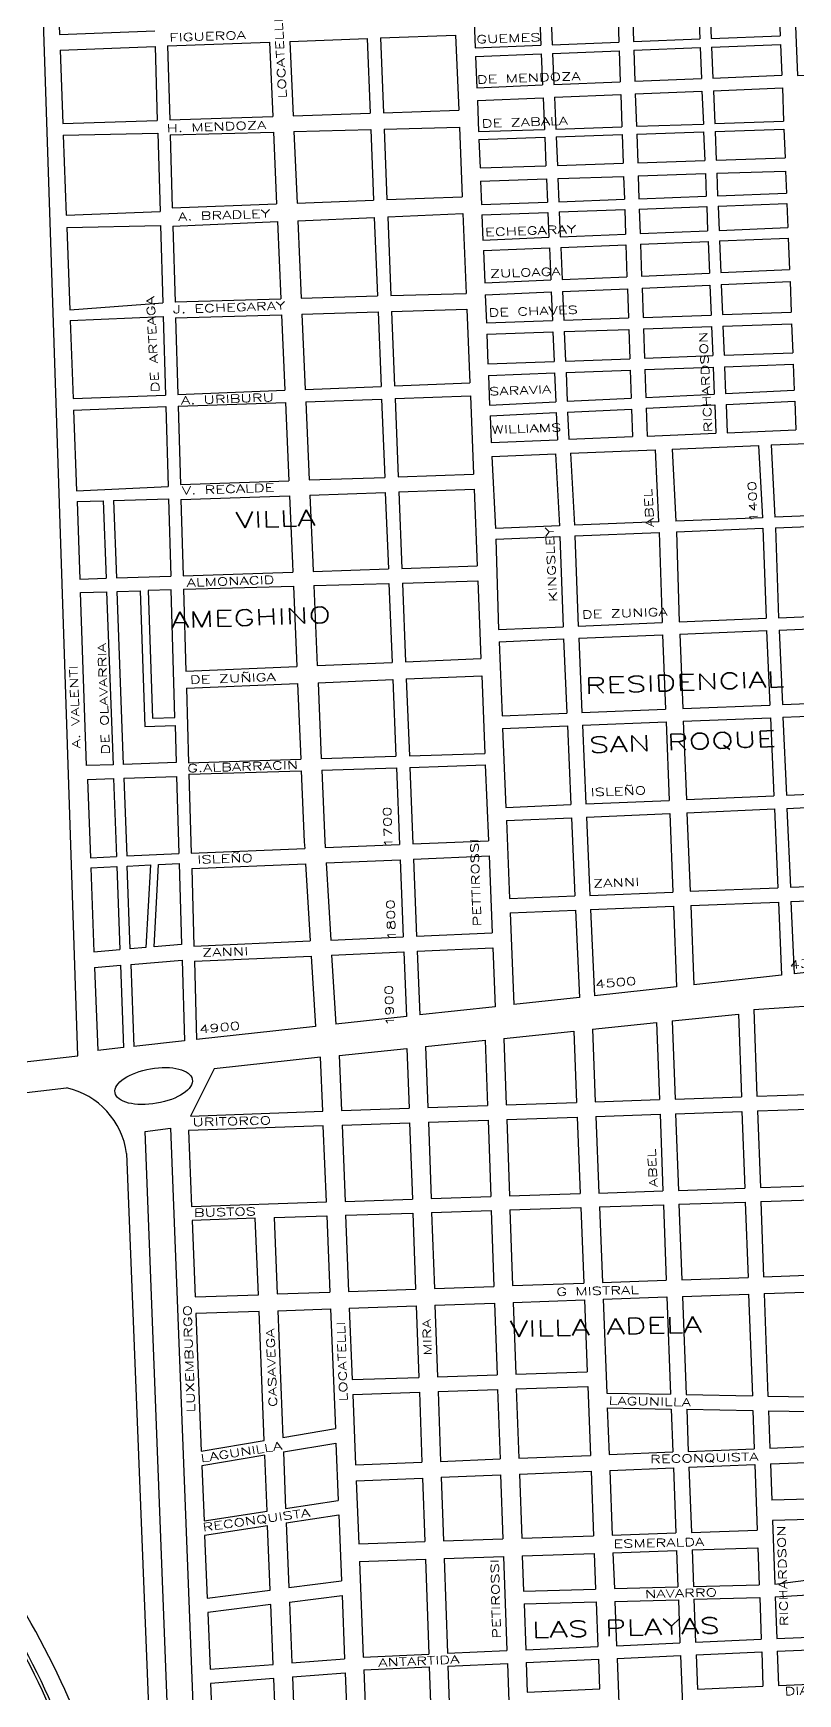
# Model space of a CAD drawing. Header units: millimetres. Extents: x 4374322 to 4409026, y 6503580 to 6534206.
# Drawn here: x 4380827 to 4381783, y 6521586 to 6523662 of the extents above; entities that cross this region are included whole.
import ezdxf

# ---------------------------------------------------------------- set-up
doc = ezdxf.new("R2010")
doc.units = ezdxf.units.MM
for name, color, linetype in [('LINEA CALLE', 252, 'Continuous'), ('NOMBRE BARRIO', 8, 'Continuous'), ('NOMBRE CALLE', 252, 'Continuous')]:
    doc.layers.add(name, color=color, linetype=linetype)
doc.styles.add('ROMANS', font='romans')
doc.styles.add('S1', font='ROMANS')

msp = doc.modelspace()

# ---------------------------------------------------------------- linework, layer by layer
at = {"layer": 'LINEA CALLE', "transparency": 33554687}
for p, q in [((4380855.5, 6523762.8), (4380859.4, 6523659.9)), ((4381778.9, 6523700.9), (4381782.5, 6523608.8)), ((4381377.7, 6523687.1), (4381379.4, 6523643.3)), ((4381459.6, 6523689.6), (4381461.4, 6523646.5)), ((4381474, 6523690), (4381475.8, 6523647.1)), ((4381557.6, 6523692.5), (4381559.1, 6523650.4)), ((4381575.9, 6523693.1), (4381577.4, 6523651.1)), ((4381658.7, 6523695.6), (4381660.4, 6523654.4)), ((4381673, 6523696), (4381674.6, 6523655)), ((4381759.3, 6523698.6), (4381760.9, 6523658.4)), ((4380859.4, 6523659.9), (4380978.5, 6523664.4)), ((4381260.9, 6523655.6), (4381354.9, 6523659.1)), ((4381354.9, 6523659.1), (4381358.7, 6523565.4)), ((4380860.1, 6523640.5), (4380979.1, 6523645)), ((4380860.1, 6523640.5), (4380863.6, 6523548.5)), ((4380979.1, 6523645), (4380981.8, 6523552.5)), ((4380994.5, 6523645.6), (4381122.1, 6523650.4)), ((4380994.5, 6523645.6), (4380997.3, 6523553.1)), ((4381122.1, 6523650.4), (4381126.2, 6523557.5)), ((4381147.6, 6523651.3), (4381244.1, 6523654.9)), ((4381147.6, 6523651.3), (4381151.8, 6523558.3)), ((4381244.1, 6523654.9), (4381247.8, 6523561.6)), ((4381260.9, 6523655.6), (4381264.6, 6523562.2)), ((4381379.4, 6523643.3), (4381461.4, 6523646.5)), ((4381475.8, 6523647.1), (4381559.1, 6523650.4)), ((4381476.2, 6523636.3), (4381559.4, 6523639.6)), ((4381559.4, 6523639.6), (4381560.8, 6523600.7)), ((4381577.4, 6523651.1), (4381660.4, 6523654.4)), ((4381577.7, 6523640.3), (4381660.8, 6523643.6)), ((4381577.7, 6523640.3), (4381579.1, 6523601.5)), ((4381660.8, 6523643.6), (4381662.4, 6523604.9)), ((4381674.6, 6523655), (4381760.9, 6523658.4)), ((4381675.1, 6523644.2), (4381761.3, 6523647.6)), ((4381675.1, 6523644.2), (4381676.6, 6523605.5)), ((4381761.3, 6523647.6), (4381762.9, 6523609)), ((4381379.9, 6523632.5), (4381461.9, 6523635.7)), ((4381379.9, 6523632.5), (4381381.4, 6523593.4)), ((4381461.9, 6523635.7), (4381463.5, 6523596.8)), ((4381476.2, 6523636.3), (4381477.8, 6523597.3)), ((4381477.8, 6523597.3), (4381560.8, 6523600.7)), ((4381579.1, 6523601.5), (4381662.4, 6523604.9)), ((4381676.6, 6523605.5), (4381762.9, 6523609)), ((4381782.5, 6523608.8), (4381866.3, 6523612.3)), ((4381381.4, 6523593.4), (4381463.5, 6523596.8)), ((4381382.1, 6523577.6), (4381464.2, 6523580.9)), ((4381382.1, 6523577.6), (4381383.6, 6523538.5)), ((4381464.2, 6523580.9), (4381465.9, 6523541.3)), ((4381478.5, 6523581.5), (4381561.3, 6523584.9)), ((4381478.5, 6523581.5), (4381480.2, 6523541.7)), ((4381561.3, 6523584.9), (4381562.7, 6523544.6)), ((4381579.6, 6523585.7), (4381663, 6523589.1)), ((4381579.6, 6523585.7), (4381581, 6523545.2)), ((4381663, 6523589.1), (4381664.7, 6523548)), ((4381677.3, 6523589.7), (4381763.5, 6523593.2)), ((4381677.3, 6523589.7), (4381678.9, 6523548.5)), ((4381763.5, 6523593.2), (4381765.1, 6523551.5)), ((4380997.3, 6523553.1), (4381126.2, 6523557.5)), ((4381151.8, 6523558.3), (4381247.8, 6523561.6)), ((4381264.6, 6523562.2), (4381358.7, 6523565.4)), ((4380863.6, 6523548.5), (4380981.8, 6523552.5)), ((4380864.1, 6523534.3), (4380982.3, 6523536.7)), ((4380982.3, 6523536.7), (4380985.2, 6523438.5)), ((4380997.8, 6523534.4), (4381127, 6523537.9)), ((4381127, 6523537.9), (4381131, 6523448.2)), ((4381152.6, 6523538.5), (4381248.7, 6523541.1)), ((4381152.6, 6523538.5), (4381156.6, 6523449.2)), ((4381248.7, 6523541.1), (4381252.2, 6523452.8)), ((4381265.5, 6523541.5), (4381359.6, 6523544.1)), ((4381265.5, 6523541.5), (4381269, 6523453.5)), ((4381359.6, 6523544.1), (4381363.1, 6523457)), ((4381383.6, 6523538.5), (4381465.9, 6523541.3)), ((4381480.2, 6523541.7), (4381562.7, 6523544.6)), ((4381480.6, 6523532.1), (4381563.1, 6523534.9)), ((4381563.1, 6523534.9), (4381564.3, 6523499)), ((4381581, 6523545.2), (4381664.7, 6523548)), ((4381581.4, 6523535.5), (4381665.1, 6523538.3)), ((4381581.4, 6523535.5), (4381582.6, 6523499.6)), ((4381665.1, 6523538.3), (4381666.5, 6523502.3)), ((4381678.9, 6523548.5), (4381765.1, 6523551.5)), ((4381679.3, 6523538.8), (4381765.5, 6523541.8)), ((4381679.3, 6523538.8), (4381680.8, 6523502.8)), ((4381765.5, 6523541.8), (4381766.9, 6523505.6)), ((4380864.1, 6523534.3), (4380867.9, 6523433.9)), ((4380997.8, 6523534.4), (4381000.5, 6523443.3)), ((4381384, 6523528.8), (4381466.3, 6523531.6)), ((4381384, 6523528.8), (4381385.5, 6523493.2)), ((4381466.3, 6523531.6), (4381467.8, 6523495.9)), ((4381480.6, 6523532.1), (4381482.1, 6523496.3)), ((4381385.5, 6523493.2), (4381467.8, 6523495.9)), ((4381482.1, 6523496.3), (4381564.3, 6523499)), ((4381582.6, 6523499.6), (4381666.5, 6523502.3)), ((4381680.8, 6523502.8), (4381766.9, 6523505.6)), ((4381386.1, 6523476.8), (4381468.5, 6523479.5)), ((4381386.1, 6523476.8), (4381387.3, 6523447.3)), ((4381468.5, 6523479.5), (4381469.7, 6523450.3)), ((4381482.8, 6523480), (4381564.9, 6523482.6)), ((4381482.8, 6523480), (4381484, 6523450.9)), ((4381564.9, 6523482.6), (4381565.9, 6523453.9)), ((4381583.2, 6523483.2), (4381667.2, 6523486)), ((4381583.2, 6523483.2), (4381584.2, 6523454.6)), ((4381667.2, 6523486), (4381668.3, 6523457.7)), ((4381681.4, 6523486.4), (4381767.6, 6523489.2)), ((4381681.4, 6523486.4), (4381682.6, 6523458.2)), ((4381767.6, 6523489.2), (4381768.7, 6523461.4)), ((4381156.6, 6523449.2), (4381252.2, 6523452.8)), ((4381269, 6523453.5), (4381363.1, 6523457)), ((4381484, 6523450.9), (4381565.9, 6523453.9)), ((4381584.2, 6523454.6), (4381668.3, 6523457.7)), ((4381682.6, 6523458.2), (4381768.7, 6523461.4)), ((4380867.9, 6523433.9), (4380985.2, 6523438.5)), ((4381000.5, 6523443.3), (4381131, 6523448.2)), ((4381157.6, 6523427.1), (4381253.1, 6523431.3)), ((4381253.1, 6523431.3), (4381257.1, 6523333.1)), ((4381269.9, 6523432.1), (4381364, 6523436.2)), ((4381269.9, 6523432.1), (4381273.9, 6523333.6)), ((4381364, 6523436.2), (4381368, 6523336.4)), ((4381387.3, 6523447.3), (4381469.7, 6523450.3)), ((4381387.8, 6523434.5), (4381470.2, 6523437.5)), ((4381387.8, 6523434.5), (4381389.1, 6523403)), ((4381470.2, 6523437.5), (4381471.5, 6523406.4)), ((4381484.5, 6523438.1), (4381566.3, 6523441.1)), ((4381484.5, 6523438.1), (4381485.8, 6523407)), ((4381566.3, 6523441.1), (4381567.4, 6523410.3)), ((4381584.6, 6523441.7), (4381668.9, 6523444.8)), ((4381584.6, 6523441.7), (4381585.7, 6523411.1)), ((4381668.9, 6523444.8), (4381670.1, 6523414.5)), ((4381683.1, 6523445.4), (4381769.2, 6523448.5)), ((4381683.1, 6523445.4), (4381684.3, 6523415.1)), ((4381769.2, 6523448.5), (4381770.4, 6523418.6)), ((4380868.5, 6523418.7), (4380985.7, 6523421.1)), ((4380868.5, 6523418.7), (4380872.4, 6523315.6)), ((4380985.7, 6523421.1), (4380988.5, 6523324.4)), ((4381001.2, 6523420.3), (4381132, 6523426)), ((4381001.2, 6523420.3), (4381004, 6523325.5)), ((4381132, 6523426), (4381136.2, 6523329.5)), ((4381157.6, 6523427.1), (4381161.8, 6523330.3)), ((4381485.8, 6523407), (4381567.4, 6523410.3)), ((4381585.7, 6523411.1), (4381670.1, 6523414.5)), ((4381684.3, 6523415.1), (4381770.4, 6523418.6)), ((4381389.1, 6523403), (4381471.5, 6523406.4)), ((4381389.6, 6523389.8), (4381472.1, 6523393.1)), ((4381389.6, 6523389.8), (4381391.3, 6523349.5)), ((4381472.1, 6523393.1), (4381473.8, 6523353.1)), ((4381486.4, 6523393.7), (4381567.8, 6523397.1)), ((4381486.4, 6523393.7), (4381488.1, 6523353.7)), ((4381567.8, 6523397.1), (4381569.2, 6523357.2)), ((4381586.1, 6523397.8), (4381670.6, 6523401.3)), ((4381586.1, 6523397.8), (4381587.5, 6523358)), ((4381670.6, 6523401.3), (4381672.2, 6523361.7)), ((4381684.9, 6523401.9), (4381770.9, 6523405.4)), ((4381684.9, 6523401.9), (4381686.5, 6523362.3)), ((4381770.9, 6523405.4), (4381772.5, 6523366)), ((4381391.3, 6523349.5), (4381473.8, 6523353.1)), ((4381488.1, 6523353.7), (4381569.2, 6523357.2)), ((4381587.5, 6523358), (4381672.2, 6523361.7)), ((4381686.5, 6523362.3), (4381772.5, 6523366)), ((4381687.1, 6523347.3), (4381773.1, 6523351)), ((4381773.1, 6523351), (4381774.6, 6523312.8)), ((4381004, 6523325.6), (4381136.2, 6523329.5)), ((4381161.8, 6523330.3), (4381257.1, 6523333.1)), ((4381273.9, 6523333.6), (4381368, 6523336.4)), ((4381391.9, 6523334.6), (4381474.4, 6523338.1)), ((4381391.9, 6523334.6), (4381393.3, 6523299.7)), ((4381474.4, 6523338.1), (4381475.9, 6523302.5)), ((4381488.7, 6523338.7), (4381569.7, 6523342.2)), ((4381488.7, 6523338.7), (4381490.2, 6523303)), ((4381569.7, 6523342.2), (4381571, 6523305.8)), ((4381588, 6523343), (4381672.8, 6523346.7)), ((4381588, 6523343), (4381589.3, 6523306.4)), ((4381672.8, 6523346.7), (4381674.3, 6523309.3)), ((4381687.1, 6523347.3), (4381688.6, 6523309.8)), ((4380872.4, 6523315.6), (4380988.5, 6523324.4)), ((4380872.9, 6523302.5), (4380989, 6523307.6)), ((4380989, 6523307.6), (4380991.9, 6523209.3)), ((4381004, 6523325.5), (4381004.6, 6523325.6)), ((4381004.5, 6523305.7), (4381137.1, 6523309.6)), ((4381137.1, 6523309.6), (4381141.3, 6523215.2)), ((4381162.7, 6523310.4), (4381257.9, 6523313.2)), ((4381162.7, 6523310.4), (4381166.9, 6523216.3)), ((4381257.9, 6523313.2), (4381261.6, 6523220)), ((4381274.7, 6523313.7), (4381368.8, 6523316.5)), ((4381274.7, 6523313.7), (4381278.4, 6523220.7)), ((4381368.8, 6523316.5), (4381372.6, 6523224.4)), ((4381589.3, 6523306.4), (4381674.3, 6523309.3)), ((4381688.6, 6523309.8), (4381774.6, 6523312.8)), ((4380872.9, 6523302.5), (4380876.5, 6523204.8)), ((4381004.5, 6523305.7), (4381007.3, 6523209.9)), ((4381393.3, 6523299.7), (4381475.9, 6523302.5)), ((4381393.8, 6523285.4), (4381476.5, 6523288.2)), ((4381476.5, 6523288.2), (4381478, 6523251.3)), ((4381490.2, 6523303), (4381571, 6523305.8)), ((4381490.8, 6523288.7), (4381571.5, 6523291.4)), ((4381490.8, 6523288.7), (4381492.4, 6523251.8)), ((4381571.5, 6523291.4), (4381572.7, 6523254.7)), ((4381589.8, 6523292.1), (4381674.9, 6523295)), ((4381589.8, 6523292.1), (4381591, 6523255.4)), ((4381674.9, 6523295), (4381676.4, 6523258.5)), ((4381689.2, 6523295.5), (4381775.1, 6523298.4)), ((4381689.2, 6523295.5), (4381690.6, 6523259)), ((4381775.1, 6523298.4), (4381776.6, 6523262.2)), ((4381393.8, 6523285.4), (4381395.3, 6523248.3)), ((4381395.3, 6523248.3), (4381478, 6523251.3)), ((4381492.4, 6523251.8), (4381572.7, 6523254.7)), ((4381591, 6523255.4), (4381676.4, 6523258.5)), ((4381591.5, 6523241), (4381677, 6523244.1)), ((4381677, 6523244.1), (4381678.3, 6523210.3)), ((4381690.6, 6523259), (4381776.6, 6523262.2)), ((4381691.2, 6523244.6), (4381777.1, 6523247.8)), ((4381691.2, 6523244.6), (4381692.6, 6523211)), ((4381777.1, 6523247.8), (4381778.4, 6523215.2)), ((4381278.4, 6523220.7), (4381372.6, 6523224.4)), ((4381395.9, 6523233.9), (4381478.7, 6523236.9)), ((4381395.9, 6523233.9), (4381397.4, 6523196.8)), ((4381478.7, 6523236.9), (4381480.2, 6523200.8)), ((4381493, 6523237.4), (4381573.2, 6523240.3)), ((4381493, 6523237.4), (4381494.5, 6523201.5)), ((4381573.2, 6523240.3), (4381574.4, 6523205.3)), ((4381591.5, 6523241), (4381592.7, 6523206.2)), ((4380876.5, 6523204.8), (4380991.9, 6523209.3)), ((4381007.3, 6523209.9), (4381141.3, 6523215.2)), ((4381166.9, 6523216.3), (4381261.6, 6523220)), ((4381167.6, 6523200.8), (4381262.3, 6523204.2)), ((4381262.3, 6523204.2), (4381266.2, 6523106.4)), ((4381279.1, 6523204.8), (4381373.3, 6523208.1)), ((4381279.1, 6523204.8), (4381283, 6523107)), ((4381373.3, 6523208.1), (4381377.2, 6523110.4)), ((4381494.5, 6523201.5), (4381574.4, 6523205.3)), ((4381592.7, 6523206.2), (4381678.3, 6523210.3)), ((4381692.6, 6523211), (4381778.4, 6523215.2)), ((4380877.1, 6523190.5), (4380992.3, 6523195)), ((4380877.1, 6523190.5), (4380880.9, 6523089.7)), ((4380992.3, 6523195), (4380995.3, 6523094.8)), ((4381007.8, 6523195.2), (4381142, 6523199.9)), ((4381007.8, 6523195.2), (4381010.7, 6523097.4)), ((4381142, 6523199.9), (4381146.3, 6523102.2)), ((4381167.6, 6523200.8), (4381171.9, 6523103.1)), ((4381397.4, 6523196.8), (4381480.2, 6523200.8)), ((4381398, 6523183.3), (4381480.7, 6523187.3)), ((4381398, 6523183.3), (4381399.3, 6523150)), ((4381480.7, 6523187.3), (4381482.2, 6523153.4)), ((4381495, 6523188), (4381574.9, 6523191.8)), ((4381495, 6523188), (4381496.5, 6523154)), ((4381574.9, 6523191.8), (4381576.1, 6523157.3)), ((4381593.2, 6523192.7), (4381678.9, 6523196.9)), ((4381593.2, 6523192.7), (4381594.4, 6523158)), ((4381678.9, 6523196.9), (4381680.3, 6523161.6)), ((4381693.1, 6523197.5), (4381779, 6523201.7)), ((4381693.1, 6523197.5), (4381694.5, 6523162.2)), ((4381779, 6523201.7), (4381780.4, 6523165.7)), ((4381594.4, 6523158), (4381680.3, 6523161.6)), ((4381694.5, 6523162.2), (4381780.4, 6523165.7)), ((4381399.3, 6523150), (4381482.2, 6523153.4)), ((4381496.5, 6523154), (4381576.1, 6523157.3)), ((4381498.6, 6523136.6), (4381604.3, 6523140.9)), ((4381604.3, 6523140.9), (4381608.8, 6523050.8)), ((4381625.9, 6523141.8), (4381733.8, 6523146.2)), ((4381625.9, 6523141.8), (4381630.4, 6523051.6)), ((4381733.8, 6523146.2), (4381738.5, 6523055.9)), ((4381749.5, 6523146.9), (4381841.5, 6523150.7)), ((4381749.5, 6523146.9), (4381754.2, 6523056.5)), ((4381400, 6523132.5), (4381479.8, 6523135.8)), ((4381400, 6523132.5), (4381404.6, 6523042.6)), ((4381479.8, 6523135.8), (4381484.6, 6523045.8)), ((4381498.6, 6523136.6), (4381503.4, 6523046.6)), ((4381010.7, 6523097.4), (4381146.3, 6523102.2)), ((4381171.9, 6523103.1), (4381266.2, 6523106.4)), ((4381283, 6523107), (4381377.2, 6523110.4)), ((4380880.9, 6523089.7), (4380995.3, 6523094.8)), ((4380927.1, 6523077.4), (4380995.7, 6523079.4)), ((4380995.7, 6523079.4), (4380998.6, 6522982.9)), ((4381011.2, 6523078.6), (4381147.1, 6523083.4)), ((4381011.2, 6523078.6), (4381014, 6522983.4)), ((4381147.1, 6523083.4), (4381150.9, 6522998.9)), ((4381172.7, 6523084.3), (4381266.9, 6523087.6)), ((4381172.7, 6523084.3), (4381176.4, 6523000.1)), ((4381266.9, 6523087.6), (4381270.8, 6522992.1)), ((4381283.7, 6523088.2), (4381378, 6523091.5)), ((4381283.7, 6523088.2), (4381287.6, 6522992.6)), ((4381378, 6523091.5), (4381381.9, 6522995.8)), ((4380881.4, 6523076.1), (4380914.2, 6523077)), ((4380881.4, 6523076.1), (4380885, 6522979.2)), ((4380914.2, 6523077), (4380917.8, 6522980.3)), ((4380927.1, 6523077.4), (4380930.7, 6522980.7)), ((4381845.7, 6523060.2), (4381754.2, 6523056.5)), ((4381484.6, 6523045.8), (4381404.6, 6523042.6)), ((4381608.8, 6523050.8), (4381503.4, 6523046.6)), ((4381504, 6523033.3), (4381609.5, 6523037.5)), ((4381609.5, 6523037.5), (4381613, 6522924.8)), ((4381738.5, 6523055.9), (4381630.4, 6523051.6)), ((4381631.1, 6523038.4), (4381739.3, 6523042.7)), ((4381631.1, 6523038.4), (4381634.6, 6522925.7)), ((4381739.3, 6523042.7), (4381743.2, 6522930.2)), ((4381755, 6523043.3), (4381846.6, 6523047)), ((4381755, 6523043.3), (4381758.8, 6522930.8)), ((4381405.1, 6523029.3), (4381485.2, 6523032.5)), ((4381405.1, 6523029.3), (4381408.7, 6522916.3)), ((4381485.2, 6523032.5), (4381489.3, 6522919.7)), ((4381504, 6523033.3), (4381508.1, 6522920.4)), ((4381150.9, 6522998.9), (4381151.3, 6522988)), ((4381176.4, 6523000), (4381176.9, 6522988.9)), ((4381287.6, 6522992.6), (4381381.9, 6522995.8)), ((4380885, 6522979.2), (4380917.8, 6522980.3)), ((4380930.7, 6522980.7), (4380998.6, 6522982.9)), ((4381014, 6522983.4), (4381151.3, 6522988)), ((4381176.9, 6522988.9), (4381270.8, 6522992.1)), ((4381288.3, 6522974.3), (4381382.7, 6522977)), ((4381288.3, 6522974.3), (4381292.3, 6522875.8)), ((4381382.7, 6522977), (4381386.6, 6522879.8)), ((4381014.5, 6522966.6), (4381152.1, 6522970.5)), ((4381014.5, 6522966.6), (4381017.5, 6522864.1)), ((4381152.1, 6522970.5), (4381156.3, 6522870)), ((4381177.7, 6522971.2), (4381271.5, 6522973.8)), ((4381177.7, 6522971.2), (4381181.9, 6522871.1)), ((4381271.5, 6522973.8), (4381275.5, 6522875.1)), ((4381758.8, 6522930.8), (4381849.4, 6522934.6)), ((4381408.7, 6522916.3), (4381489.3, 6522919.7)), ((4381508.1, 6522920.4), (4381613, 6522924.8)), ((4381634.6, 6522925.7), (4381743.2, 6522930.2)), ((4381635.2, 6522910.4), (4381743.8, 6522914.9)), ((4381743.8, 6522914.9), (4381747.9, 6522821.7)), ((4381759.5, 6522915.6), (4381850, 6522919.3)), ((4381759.5, 6522915.6), (4381763.6, 6522822.3)), ((4381409.3, 6522901), (4381490, 6522904.4)), ((4381409.3, 6522901), (4381413.1, 6522808.4)), ((4381490, 6522904.4), (4381494.1, 6522811.6)), ((4381508.8, 6522905.2), (4381613.6, 6522909.5)), ((4381508.8, 6522905.2), (4381512.9, 6522812.4)), ((4381613.6, 6522909.5), (4381617.3, 6522816.5)), ((4381635.2, 6522910.4), (4381639, 6522817.4)), ((4381181.9, 6522871.1), (4381275.5, 6522875.1)), ((4381292.3, 6522875.8), (4381386.6, 6522879.8)), ((4381017.5, 6522864.1), (4381156.3, 6522870)), ((4381182.8, 6522849.7), (4381276.4, 6522853.7)), ((4381182.8, 6522849.7), (4381186.9, 6522754.8)), ((4381276.4, 6522853.7), (4381280.2, 6522757.7)), ((4381293.2, 6522854.4), (4381387.5, 6522858.4)), ((4381293.2, 6522854.4), (4381297, 6522758.2)), ((4381387.5, 6522858.4), (4381391.4, 6522761.1)), ((4381018.1, 6522842.7), (4381157.2, 6522848.6)), ((4381018.1, 6522842.7), (4381020.9, 6522749.7)), ((4381157.2, 6522848.6), (4381161.3, 6522754)), ((4381413.1, 6522808.4), (4381494.1, 6522811.6)), ((4381512.9, 6522812.4), (4381617.3, 6522816.5)), ((4381639, 6522817.4), (4381747.9, 6522821.7)), ((4381763.6, 6522822.3), (4381853.4, 6522825.9)), ((4381764.2, 6522806.5), (4381853.9, 6522810.1)), ((4381413.7, 6522792.6), (4381494.8, 6522795.8)), ((4381413.7, 6522792.6), (4381417.7, 6522693.8)), ((4381494.8, 6522795.8), (4381499.1, 6522697.4)), ((4381513.6, 6522796.6), (4381618, 6522800.7)), ((4381513.6, 6522796.6), (4381517.9, 6522698.2)), ((4381618, 6522800.7), (4381621.9, 6522702.7)), ((4381639.6, 6522801.6), (4381748.6, 6522805.9)), ((4381639.6, 6522801.6), (4381643.6, 6522703.7)), ((4381748.6, 6522805.9), (4381752.8, 6522708.4)), ((4381764.2, 6522806.5), (4381768.5, 6522709.1)), ((4381020.9, 6522749.7), (4381161.3, 6522754)), ((4381186.9, 6522754.8), (4381280.2, 6522757.7)), ((4381297, 6522758.2), (4381391.4, 6522761.1)), ((4381297.6, 6522743.9), (4381392, 6522746.9)), ((4381392, 6522746.9), (4381395.9, 6522652.2)), ((4380894.5, 6522728.8), (4380927.1, 6522729.9)), ((4380894.5, 6522728.8), (4380898.2, 6522631)), ((4380927.1, 6522729.9), (4380930.8, 6522632.6)), ((4380940.1, 6522730.3), (4381005.9, 6522732.6)), ((4380940.1, 6522730.3), (4380943.7, 6522633.2)), ((4381005.9, 6522732.6), (4381008.7, 6522636.4)), ((4381021.3, 6522735.4), (4381161.9, 6522739.7)), ((4381021.3, 6522735.4), (4381024.2, 6522636.5)), ((4381161.9, 6522739.7), (4381165.6, 6522650.8)), ((4381187.5, 6522740.5), (4381280.8, 6522743.4)), ((4381187.5, 6522740.5), (4381191.2, 6522651.8)), ((4381280.8, 6522743.4), (4381284.7, 6522647.5)), ((4381297.6, 6522743.9), (4381301.5, 6522648.2)), ((4381643.6, 6522703.7), (4381752.8, 6522708.4)), ((4381768.5, 6522709.1), (4381857.5, 6522713)), ((4381417.7, 6522693.8), (4381499.1, 6522697.4)), ((4381517.9, 6522698.2), (4381621.9, 6522702.7)), ((4381518.6, 6522681.8), (4381622.6, 6522686.3)), ((4381622.6, 6522686.3), (4381626.5, 6522588.1)), ((4381644.2, 6522687.2), (4381753.5, 6522692)), ((4381644.2, 6522687.2), (4381648.2, 6522589)), ((4381753.5, 6522692), (4381757.8, 6522593.5)), ((4381769.2, 6522692.7), (4381858.1, 6522696.6)), ((4381769.2, 6522692.7), (4381773.5, 6522594.1)), ((4381418.4, 6522677.4), (4381499.8, 6522681)), ((4381418.4, 6522677.4), (4381422.3, 6522579.8)), ((4381499.8, 6522681), (4381504.1, 6522583.2)), ((4381518.6, 6522681.8), (4381522.9, 6522583.9)), ((4381024.2, 6522636.5), (4381166.1, 6522642.5)), ((4381165.6, 6522650.8), (4381166.1, 6522642.5)), ((4381191.2, 6522652.3), (4381191.7, 6522643.6)), ((4381191.7, 6522643.6), (4381284.7, 6522647.5)), ((4381301.5, 6522648.2), (4381395.9, 6522652.2)), ((4380898.2, 6522631), (4380930.8, 6522632.6)), ((4380943.7, 6522633.2), (4381008.7, 6522636.4)), ((4381024.8, 6522617.4), (4381167.3, 6522623.4)), ((4381167.3, 6522623.4), (4381173.1, 6522526.9)), ((4381192.9, 6522624.5), (4381285.5, 6522628.4)), ((4381192.9, 6522624.5), (4381198.7, 6522528.1)), ((4381285.5, 6522628.4), (4381289.3, 6522532.2)), ((4381302.3, 6522629.1), (4381396.7, 6522633.2)), ((4381302.3, 6522629.1), (4381306.1, 6522532.9)), ((4381396.7, 6522633.2), (4381400.6, 6522537.2)), ((4380898.6, 6522618.2), (4380931.2, 6522619.8)), ((4380898.6, 6522618.2), (4380902.6, 6522513.5)), ((4380931.2, 6522619.8), (4380935.1, 6522516.2)), ((4381024.8, 6522617.4), (4381027.6, 6522520.3)), ((4381422.3, 6522579.8), (4381504.1, 6522583.2)), ((4381522.9, 6522583.9), (4381626.5, 6522588.1)), ((4381648.2, 6522589), (4381757.8, 6522593.5)), ((4381773.5, 6522594.1), (4381861.7, 6522597.7)), ((4381774.2, 6522576.3), (4381862.3, 6522579.8)), ((4381423, 6522562), (4381504.9, 6522565.3)), ((4381423, 6522562), (4381427.6, 6522447.4)), ((4381504.9, 6522565.3), (4381509.7, 6522456.4)), ((4381523.7, 6522566.1), (4381627.3, 6522570.3)), ((4381523.7, 6522566.1), (4381528.5, 6522458.4)), ((4381627.3, 6522570.3), (4381631.3, 6522469.7)), ((4381648.9, 6522571.2), (4381758.6, 6522575.6)), ((4381648.9, 6522571.2), (4381652.9, 6522472.1)), ((4381758.6, 6522575.6), (4381762.5, 6522484.2)), ((4381774.2, 6522576.3), (4381778.2, 6522485.9)), ((4381027.6, 6522520.3), (4381173.1, 6522526.9)), ((4381198.7, 6522528.1), (4381289.3, 6522532.2)), ((4381306.1, 6522532.9), (4381400.6, 6522537.2)), ((4381306.9, 6522514.1), (4381401.3, 6522518.4)), ((4381401.3, 6522518.4), (4381404.3, 6522444.8)), ((4380902.6, 6522513.5), (4380935.1, 6522516.2)), ((4380948.8, 6522497.7), (4381012.7, 6522503)), ((4380948.8, 6522497.7), (4380952.6, 6522395.2)), ((4381012.7, 6522503), (4381015.6, 6522402.1)), ((4381028.2, 6522501.5), (4381174.3, 6522508.1)), ((4381028.2, 6522501.5), (4381031, 6522403.8)), ((4381174.3, 6522508.1), (4381179.6, 6522420.1)), ((4381199.8, 6522509.3), (4381290.1, 6522513.3)), ((4381199.8, 6522509.3), (4381205.1, 6522422.9)), ((4381290.1, 6522513.3), (4381293.3, 6522432.6)), ((4381306.9, 6522514.1), (4381310.1, 6522434.4)), ((4380903.3, 6522493.9), (4380935.8, 6522496.6)), ((4380903.3, 6522493.9), (4380907.2, 6522390.2)), ((4380935.8, 6522496.6), (4380939.7, 6522393.7)), ((4381762.5, 6522484.2), (4381652.9, 6522472.1)), ((4381865.4, 6522495.4), (4381778.2, 6522485.9)), ((4381509.7, 6522456.4), (4381427.6, 6522447.4)), ((4381631.3, 6522469.7), (4381528.5, 6522458.4)), ((4381404.3, 6522444.8), (4381310.1, 6522434.4)), ((4381625.6, 6522427), (4381708.5, 6522435.6)), ((4381708.5, 6522435.6), (4381712.3, 6522332.3)), ((4381727.8, 6522441.4), (4381803.8, 6522446.1)), ((4381727.8, 6522441.4), (4381731.8, 6522332.9)), ((4381179.6, 6522420.1), (4381031, 6522403.8)), ((4381293.3, 6522432.6), (4381205.1, 6522422.9)), ((4381415.2, 6522405.2), (4381502.7, 6522414.3)), ((4381502.7, 6522414.3), (4381506.2, 6522325.2)), ((4381526.1, 6522416.7), (4381606.2, 6522425)), ((4381526.1, 6522416.7), (4381529.6, 6522326)), ((4381606.2, 6522425), (4381609.8, 6522328.8)), ((4381625.6, 6522427), (4381629.3, 6522329.4)), ((4380939.7, 6522393.7), (4380907.2, 6522390.2)), ((4381015.6, 6522402.1), (4380952.6, 6522395.2)), ((4381317.4, 6522395.1), (4381391.8, 6522402.8)), ((4381317.4, 6522395.1), (4381320.1, 6522318.9)), ((4381391.8, 6522402.8), (4381394.7, 6522321.4)), ((4381415.2, 6522405.2), (4381418.2, 6522322.2)), ((4381209.3, 6522383.9), (4381294, 6522392.7)), ((4381209.3, 6522383.9), (4381212.1, 6522315.2)), ((4381294, 6522392.7), (4381296.7, 6522318.1)), ((4381629.3, 6522329.4), (4381712.3, 6522332.3)), ((4381731.8, 6522332.9), (4381808, 6522335.6)), ((4381212.1, 6522315.2), (4381296.7, 6522318.1)), ((4381320.1, 6522318.9), (4381394.7, 6522321.4)), ((4381418.2, 6522322.2), (4381506.2, 6522325.2)), ((4381529.6, 6522326), (4381609.8, 6522328.8)), ((4381530.4, 6522307.6), (4381610.5, 6522310.3)), ((4381610.5, 6522310.3), (4381614.1, 6522214.5)), ((4381630, 6522311), (4381713, 6522313.8)), ((4381630, 6522311), (4381633.6, 6522215.2)), ((4381713, 6522313.8), (4381716.5, 6522217.9)), ((4381732.5, 6522314.5), (4381808.7, 6522317.1)), ((4381732.5, 6522314.5), (4381736, 6522218.6)), ((4381212.8, 6522296.7), (4381297.4, 6522299.6)), ((4381212.8, 6522296.7), (4381216.6, 6522201.4)), ((4381297.4, 6522299.6), (4381300.8, 6522204.2)), ((4381320.8, 6522300.4), (4381395.4, 6522303)), ((4381320.8, 6522300.4), (4381324.2, 6522205)), ((4381395.4, 6522303), (4381398.8, 6522207.4)), ((4381418.8, 6522303.8), (4381506.9, 6522306.8)), ((4381418.8, 6522303.8), (4381422.2, 6522208.2)), ((4381506.9, 6522306.8), (4381510.7, 6522211.1)), ((4381530.4, 6522307.6), (4381534.1, 6522211.9)), ((4381324.2, 6522205), (4381398.8, 6522207.4)), ((4381422.2, 6522208.2), (4381510.7, 6522211.1)), ((4381534.1, 6522211.9), (4381614.1, 6522214.5)), ((4381633.6, 6522215.2), (4381716.5, 6522217.9)), ((4381736, 6522218.6), (4381812.4, 6522221.1)), ((4381216.6, 6522201.4), (4381300.8, 6522204.2)), ((4381217.3, 6522184.1), (4381301.4, 6522186.8)), ((4381301.4, 6522186.8), (4381304.9, 6522091.8)), ((4381324.8, 6522187.6), (4381399.4, 6522190.1)), ((4381324.8, 6522187.6), (4381328.3, 6522092.6)), ((4381399.4, 6522190.1), (4381402.8, 6522095.2)), ((4381422.8, 6522190.8), (4381511.4, 6522193.8)), ((4381422.8, 6522190.8), (4381426.2, 6522096.1)), ((4381511.4, 6522193.8), (4381515.1, 6522099.2)), ((4381534.8, 6522194.5), (4381614.8, 6522197.2)), ((4381534.8, 6522194.5), (4381538.5, 6522100)), ((4381614.8, 6522197.2), (4381618.4, 6522102.9)), ((4381634.2, 6522197.8), (4381717.1, 6522200.5)), ((4381634.2, 6522197.8), (4381637.8, 6522103.5)), ((4381717.1, 6522200.5), (4381720.6, 6522106.5)), ((4381736.6, 6522201.2), (4381813.1, 6522203.7)), ((4381736.6, 6522201.2), (4381740, 6522107.2)), ((4381127.8, 6522181.1), (4381193.9, 6522183.3)), ((4381127.8, 6522181.1), (4381131.6, 6522085.7)), ((4381193.9, 6522183.3), (4381197.7, 6522088)), ((4381217.3, 6522184.1), (4381221.1, 6522088.8)), ((4381538.5, 6522100), (4381618.4, 6522102.9)), ((4381637.8, 6522103.5), (4381720.6, 6522106.5)), ((4381740, 6522107.2), (4381816.7, 6522109.9)), ((4381131.6, 6522085.7), (4381197.7, 6522088)), ((4381221.1, 6522088.8), (4381304.9, 6522091.8)), ((4381328.3, 6522092.6), (4381402.8, 6522095.2)), ((4381426.2, 6522096.1), (4381515.1, 6522099.2)), ((4381539.3, 6522079.1), (4381619.2, 6522082)), ((4381619.2, 6522082), (4381623.8, 6521960.3)), ((4381638.6, 6522082.6), (4381721.3, 6522085.6)), ((4381638.6, 6522082.6), (4381643.3, 6521960)), ((4381721.3, 6522085.6), (4381726, 6521958.5)), ((4381740.8, 6522086.3), (4381817.5, 6522089)), ((4381740.8, 6522086.3), (4381745.5, 6521958.1)), ((4381132.4, 6522064.8), (4381198.5, 6522067.1)), ((4381132.4, 6522064.8), (4381138.8, 6521906.4)), ((4381198.5, 6522067.1), (4381204.5, 6521917.4)), ((4381221.9, 6522067.9), (4381305.6, 6522070.9)), ((4381221.9, 6522067.9), (4381225.5, 6521978.6)), ((4381305.6, 6522070.9), (4381308.8, 6521981.4)), ((4381329, 6522071.7), (4381403.5, 6522074.3)), ((4381329, 6522071.7), (4381332.3, 6521982.2)), ((4381403.5, 6522074.3), (4381406.7, 6521984.7)), ((4381427, 6522075.2), (4381515.9, 6522078.3)), ((4381427, 6522075.2), (4381430.2, 6521985.5)), ((4381515.9, 6522078.3), (4381519.4, 6521988.5)), ((4381539.3, 6522079.1), (4381543.9, 6521961.7)), ((4381225.5, 6521978.6), (4381308.8, 6521981.4)), ((4381332.3, 6521982.2), (4381406.7, 6521984.7)), ((4381430.2, 6521985.5), (4381519.4, 6521988.5)), ((4381226.2, 6521960.2), (4381309.5, 6521963)), ((4381226.2, 6521960.2), (4381229.8, 6521872.2)), ((4381309.5, 6521963), (4381312.7, 6521875.5)), ((4381332.9, 6521963.8), (4381407.4, 6521966.3)), ((4381332.9, 6521963.8), (4381336.1, 6521876.4)), ((4381407.4, 6521966.3), (4381410.5, 6521879.5)), ((4381430.8, 6521967.1), (4381520.1, 6521970.1)), ((4381430.8, 6521967.1), (4381433.9, 6521880.4)), ((4381520.1, 6521970.1), (4381523.5, 6521884)), ((4381543.9, 6521961.7), (4381623.8, 6521960.3)), ((4381643.3, 6521960), (4381726, 6521958.5)), ((4381745.5, 6521958.1), (4381822.6, 6521956.8)), ((4381544.6, 6521943.3), (4381546.9, 6521885)), ((4381544.6, 6521943.3), (4381624.5, 6521941.9)), ((4381624.5, 6521941.9), (4381626.5, 6521888.2)), ((4381644, 6521941.6), (4381726.7, 6521940.1)), ((4381644, 6521941.6), (4381645.9, 6521889)), ((4381726.7, 6521940.1), (4381728.4, 6521892.3)), ((4381746.2, 6521939.8), (4381823.3, 6521938.4)), ((4381746.2, 6521939.8), (4381747.9, 6521893.1)), ((4381138.8, 6521906.4), (4381204.5, 6521917.4)), ((4381139.5, 6521888.2), (4381205.2, 6521899.2)), ((4381205.2, 6521899.2), (4381208.1, 6521827.7)), ((4381747.9, 6521893.1), (4381825, 6521896.2)), ((4381139.5, 6521888.2), (4381142.3, 6521817.7)), ((4381229.8, 6521872.2), (4381312.7, 6521875.5)), ((4381336.1, 6521876.4), (4381410.5, 6521879.5)), ((4381433.9, 6521880.4), (4381523.5, 6521884)), ((4381546.9, 6521885), (4381626.5, 6521888.2)), ((4381645.9, 6521889), (4381728.4, 6521892.3)), ((4381748.6, 6521873.2), (4381929.7, 6521880.5)), ((4381230.6, 6521852.3), (4381313.4, 6521855.6)), ((4381313.4, 6521855.6), (4381316.2, 6521776.2)), ((4381336.8, 6521856.6), (4381411.2, 6521859.6)), ((4381336.8, 6521856.6), (4381339.7, 6521777)), ((4381411.2, 6521859.6), (4381414.1, 6521779.6)), ((4381434.6, 6521860.5), (4381524.3, 6521864.1)), ((4381434.6, 6521860.5), (4381437.5, 6521780.4)), ((4381524.3, 6521864.1), (4381527.4, 6521783.5)), ((4381547.7, 6521865.1), (4381627.2, 6521868.3)), ((4381547.7, 6521865.1), (4381550.8, 6521784.3)), ((4381627.2, 6521868.3), (4381630.3, 6521787)), ((4381646.7, 6521869.1), (4381729.1, 6521872.4)), ((4381646.7, 6521869.1), (4381649.8, 6521787.6)), ((4381729.1, 6521872.4), (4381732.1, 6521790.5)), ((4381748.6, 6521873.2), (4381750.2, 6521828.1)), ((4381230.6, 6521852.3), (4381233.7, 6521773.4)), ((4381931.2, 6521832.6), (4381750.2, 6521828.1)), ((4381142.3, 6521817.7), (4381208.1, 6521827.7)), ((4381143.1, 6521799.5), (4381208.8, 6521809.5)), ((4381143.1, 6521799.5), (4381146.3, 6521718.7)), ((4381208.8, 6521809.5), (4381212.1, 6521727.2)), ((4381932, 6521807.1), (4381751.2, 6521802.6)), ((4381751.2, 6521802.6), (4381754.1, 6521722.8)), ((4381233.7, 6521773.4), (4381316.2, 6521776.2)), ((4381339.7, 6521777), (4381414.1, 6521779.6)), ((4381437.5, 6521780.4), (4381527.4, 6521783.5)), ((4381550.8, 6521784.3), (4381630.3, 6521787)), ((4381649.8, 6521787.6), (4381732.1, 6521790.5)), ((4381234.6, 6521751.5), (4381317, 6521754.3)), ((4381234.6, 6521751.5), (4381239.4, 6521631.8)), ((4381317, 6521754.3), (4381321.3, 6521635.5)), ((4381340.5, 6521755.1), (4381414.8, 6521757.7)), ((4381340.5, 6521755.1), (4381344.7, 6521636.6)), ((4381414.8, 6521757.7), (4381419, 6521639.9)), ((4381438.3, 6521758.5), (4381528.3, 6521761.5)), ((4381438.3, 6521758.5), (4381439.8, 6521714.4)), ((4381528.3, 6521761.5), (4381530, 6521716.8)), ((4381551.7, 6521762.3), (4381631.2, 6521765.1)), ((4381551.7, 6521762.3), (4381553.5, 6521717.4)), ((4381631.2, 6521765.1), (4381632.9, 6521719.5)), ((4381650.6, 6521765.7), (4381732.9, 6521768.5)), ((4381650.6, 6521765.7), (4381652.3, 6521720)), ((4381732.9, 6521768.5), (4381734.6, 6521722.1)), ((4381146.3, 6521718.7), (4381212.1, 6521727.2)), ((4381147, 6521700.5), (4381212.8, 6521709)), ((4381212.8, 6521709), (4381216, 6521629.7)), ((4381439.8, 6521714.4), (4381530, 6521716.8)), ((4381553.5, 6521717.4), (4381632.9, 6521719.5)), ((4381652.3, 6521720), (4381734.6, 6521722.1)), ((4381147, 6521700.5), (4381150.1, 6521624.6)), ((4381440.4, 6521698.5), (4381530.6, 6521700.9)), ((4381440.4, 6521698.5), (4381442.5, 6521640.9)), ((4381530.6, 6521700.9), (4381532.8, 6521645)), ((4381554.1, 6521701.5), (4381633.5, 6521703.6)), ((4381554.1, 6521701.5), (4381556.2, 6521646.1)), ((4381633.5, 6521703.6), (4381635.5, 6521649.6)), ((4381652.9, 6521704.1), (4381735.2, 6521706.3)), ((4381652.9, 6521704.1), (4381655, 6521650.5)), ((4381735.2, 6521706.3), (4381737.1, 6521654.2)), ((4381754.7, 6521707), (4381756.6, 6521655)), ((4381556.2, 6521646.1), (4381635.5, 6521649.6)), ((4381655, 6521650.5), (4381737.1, 6521654.2)), ((4381756.6, 6521655), (4381936.7, 6521663.1)), ((4381150.1, 6521624.6), (4381216, 6521629.7)), ((4381239.4, 6521631.8), (4381321.3, 6521635.5)), ((4381344.7, 6521636.6), (4381419, 6521639.9)), ((4381442.5, 6521640.9), (4381532.8, 6521645)), ((4381443, 6521625.1), (4381533.4, 6521629.1)), ((4381443, 6521625.1), (4381444.3, 6521588.2)), ((4381533.4, 6521629.1), (4381534.9, 6521592.3)), ((4381556.9, 6521630.2), (4381636.1, 6521633.8)), ((4381556.9, 6521630.2), (4381560.8, 6521529.6)), ((4381636.1, 6521633.8), (4381640, 6521532.7)), ((4381655.6, 6521634.6), (4381737.7, 6521638.3)), ((4381655.6, 6521634.6), (4381657.2, 6521591.8)), ((4381737.7, 6521638.3), (4381739.3, 6521595.4)), ((4381757.2, 6521639.2), (4381839.9, 6521642.9)), ((4381757.2, 6521639.2), (4381758.7, 6521596.2)), ((4381150.8, 6521607), (4381216.7, 6521612.1)), ((4381150.8, 6521607), (4381154.5, 6521513.7)), ((4381216.7, 6521612.1), (4381220.5, 6521516.3)), ((4381240, 6521616), (4381321.9, 6521619.7)), ((4381240, 6521616), (4381244, 6521517.2)), ((4381321.9, 6521619.7), (4381325.5, 6521520.4)), ((4381345.3, 6521620.7), (4381419.6, 6521624)), ((4381345.3, 6521620.7), (4381348.9, 6521521.3)), ((4381419.6, 6521624), (4381423.2, 6521524.2)), ((4381444.3, 6521588.2), (4381535.1, 6521592.3)), ((4381657.2, 6521591.8), (4381739.3, 6521595.4)), ((4381758.7, 6521596.2), (4381841.4, 6521599.8))]:
    msp.add_line(p, q, dxfattribs=at)
for points in [[(4380746.2, 6522367.8), (4380746.2, 6522367.8), (4380882.6, 6522383.2), (4380836.6, 6523764.6)], [(4380893.4, 6522746.1), (4380885.7, 6522962.5), (4380918.4, 6522963.4), (4380926.5, 6522747.2), (4380893.8, 6522746.1)], [(4380746.3, 6522329.1), (4380868.4, 6522343.4)], [(4381754.1, 6521722.8), (4381754.1, 6521722.8), (4381821.9, 6521731.7), (4381878.3, 6521739.1), (4381926.3, 6521742.7), (4381934.1, 6521743.2)], [(4381754.7, 6521707), (4381754.7, 6521707), (4381823, 6521711.4), (4381880.5, 6521716.5), (4381926.2, 6521718), (4381934.9, 6521718.2)]]:
    msp.add_lwpolyline(points, dxfattribs=at)
for points in [[(4381004.1, 6522796.3), (4381005.4, 6522749.9), (4380939.4, 6522747.6), (4380931.4, 6522963.8), (4380960.2, 6522964.7), (4380966, 6522795)], [(4380970.2, 6522965), (4380975.7, 6522805.3), (4381003.8, 6522806.3), (4380999.1, 6522965.8)], [(4380944.2, 6522620.5), (4380973.1, 6522621.9), (4380967.6, 6522518.9), (4380948, 6522517.3)], [(4381012.1, 6522522.6), (4380977.7, 6522519.8), (4380983.1, 6522622.4), (4381009.1, 6522623.7)], [(4381185.9, 6522381.5), (4381052.9, 6522367.2), (4381023.2, 6522308.1), (4381188.6, 6522314.4)], [(4381189.4, 6522295.9), (4381020.8, 6522290.2), (4381024.6, 6522195.1), (4381193.2, 6522200.7)], [(4381104.3, 6522180.3), (4381025.3, 6522177.7), (4381029.1, 6522082.1), (4381108.2, 6522084.8)], [(4381109, 6522063.9), (4381030, 6522061.2), (4381036.8, 6521889.3), (4381115.5, 6521902.5)], [(4381116.2, 6521884.3), (4381037.6, 6521871.1), (4381040.3, 6521802.2), (4381119, 6521814.2)], [(4381119.7, 6521796), (4381041, 6521784), (4381044.2, 6521705.5), (4381123, 6521715.7)], [(4381123.7, 6521697.5), (4381044.9, 6521687.4), (4381047.7, 6521616.6), (4381126.7, 6521622.7)], [(4381127.4, 6521605.1), (4381048.4, 6521599), (4381052, 6521509.8), (4381131.1, 6521512.8)]]:
    msp.add_lwpolyline(points, close=True, dxfattribs=at)
msp.add_lwpolyline([(4381029.1, 6520680.8, -0.000047), (4381027.9, 6520701), (4380966.6, 6522288.8), (4380998.4, 6522292.8), (4381060.7, 6520681.8)], format="xyb", close=True, dxfattribs=at)
for points in [[(4381007, 6520262.6), (4381014.6, 6520263.1, 0.426635), (4381033, 6520285.4), (4381032.6, 6520288.9, -0.010478), (4381028.5, 6520339.3, 0.000419), (4381017.2, 6520519.4, -0.000419), (4381006, 6520699.6), (4380943.5, 6522261.4)], [(4380945.2, 6521272.3, 0.094119), (4380861.7, 6521601.1, 0.090547), (4380646.1, 6521904.9, 0.023553)], [(4380627.7, 6521886.1, -0.090547), (4380837.8, 6521590, -0.094119), (4380918.9, 6521270.7)], [(4380922.8, 6521270.9, 0.094119), (4380841.3, 6521591.6, 0.090547), (4380630.4, 6521888.8, 0.023664)]]:
    msp.add_lwpolyline(points, format="xyb", dxfattribs=at)
msp.add_arc((4380846.3, 6522247.8), 98.1, 7.9554, 76.9644, dxfattribs=at)
msp.add_ellipse((4380977.2, 6522345.6), major_axis=(-48.3, -8.4), ratio=0.447167, start_param=-1.570796, end_param=4.712389, dxfattribs=at)

# ---------------------------------------------------------------- texts
at = {"layer": 'NOMBRE BARRIO', "transparency": 33554687, "style": 'ROMANS', "width": 1.5}
for s, p in [('VILLA', (4381079.9, 6523042.8)), ('AMEGHINO', (4380998.9, 6522917.8)), ('RESIDENCIAL', (4381516.9, 6522835.8)), ('SAN ROQUE', (4381521.9, 6522761.8))]:
    msp.add_text(s, height=20, rotation=2, dxfattribs=at).set_placement(p)
at = {"layer": 'NOMBRE BARRIO', "linetype": 'Continuous', "transparency": 33554687, "style": 'S1', "width": 1.5}
for s, p in [('VILLA ADELA', (4381422.8, 6522031.9)), ('LAS PLAYAS', (4381450.5, 6521655.8))]:
    msp.add_text(s, height=20, rotation=1.393, dxfattribs=at).set_placement(p)
at = {"layer": 'NOMBRE CALLE', "transparency": 33554687, "style": 'ROMANS', "width": 1.5}
for s, rotation, p in [('FIGUEROA', 2, (4380997, 6523651)), ('LOCATELLI', 93, (4381143.4, 6523580.4)), ('GUEMES', 2, (4381380.9, 6523648.8)), ('DE MENDOZA', 2, (4381381.6, 6523598.5)), ('DE ZABALA', 2, (4381387.7, 6523543.6)), ('H. MENDOZA', 2, (4380993.6, 6523537.6)), ('A. BRADLEY', 2, (4381007.9, 6523427.2)), ('ECHEGARAY', 2, (4381391.9, 6523407.8)), ('ZULOAGA', 2, (4381397.8, 6523355.9)), ('DE ARTEAGA', 93, (4380984.3, 6523213)), ('J. ECHEGARAY', 2, (4381001.2, 6523311.3)), ('DE CHAVES', 2, (4381396.2, 6523307.2)), ('RICHARDSON ', 93, (4381675.9, 6523162.8)), ('A. URIBURU', 2, (4381011.5, 6523197.5)), ('SARAVIA', 2, (4381396.9, 6523208.8)), ('WILLIAMS', 2, (4381399.9, 6523160.8)), ('V. RECALDE', 2, (4381012.7, 6523084.8)), ('1400', 93, (4381732.9, 6523050.7)), ('ABEL', 93, (4381602.9, 6523044.3)), ('KINGSLEY', 93, (4381481.9, 6522950.8)), ('ALMONACID', 2, (4381018.6, 6522969.7)), ('DE ZUNIGA', 2, (4381512.9, 6522929.8)), ('DE OLAVARRIA', 92.0551, (4380922.2, 6522760)), ('A. VALENTI', 92.0551, (4380885.5, 6522767.7)), ('DE ZUÑIGA', 2, (4381022.8, 6522848.3)), ('G.ALBARRACIN', 1.7734, (4381019.3, 6522737.7)), ('ISLEÑO', 2, (4381523.9, 6522707.8)), ('1700', 92, (4381275.9, 6522643.8)), ('PETTIROSSI', 92, (4381386.9, 6522545.2)), ('ISLEÑO', 1.7734, (4381032, 6522623.6)), ('ZANNI', 2, (4381526.9, 6522593.8)), ('1800', 92, (4381279.9, 6522527.8)), ('ZANNI', 1.7734, (4381037.9, 6522507.4)), ('4300', 5, (4381772.9, 6522491.8)), ('4500', 5, (4381529.9, 6522467.8)), ('1900', 92, (4381277.9, 6522420.8)), ('4900', 5.3949, (4381034.5, 6522411.4))]:
    msp.add_text(s, height=10, rotation=rotation, dxfattribs=at).set_placement(p)
at = {"layer": 'NOMBRE CALLE', "linetype": 'Continuous', "transparency": 33554687, "style": 'S1', "width": 1.5}
for s, rotation, p in [('URITORCO', 1.393, (4381025.9, 6522295.4)), ('ABEL', 93.1291, (4381607.4, 6522219.3)), ('BUSTOS', 1.393, (4381027.6, 6522182.2)), ('G MISTRAL', 1.393, (4381480.9, 6522083.4)), ('LUXEMBURGO', 92.0221, (4381028.9, 6521937.7)), ('CASAVEGA', 92.0221, (4381131.4, 6521944.5)), ('LOCATELLI', 92.0221, (4381219.7, 6521951.6)), ('MIRA', 92.0221, (4381325, 6522008.9)), ('LAGUNILLA', 358.8364, (4381546.2, 6521947.5)), ('LAGUNILLA', 8.9565, (4381036.8, 6521875.3)), ('RECONQUISTA', 1.393, (4381598.2, 6521874.1)), ('RECONQUISTA', 8.0089, (4381039.1, 6521788.9)), ('RICHARDSON', 91.7991, (4381770.9, 6521670.6)), ('ESMERALDA', 1.393, (4381552.3, 6521768.3)), ('PETIROSSI', 91.5944, (4381411.3, 6521654.9)), ('NAVARRO', 1.393, (4381591.9, 6521705.6)), ('ANTARTIDA', 2.5332, (4381258.3, 6521619.7)), ('DIAMANTE', 1.893, (4381766.4, 6521584.2))]:
    msp.add_text(s, height=10, rotation=rotation, dxfattribs=at).set_placement(p)

doc.saveas('drawing.dxf')
